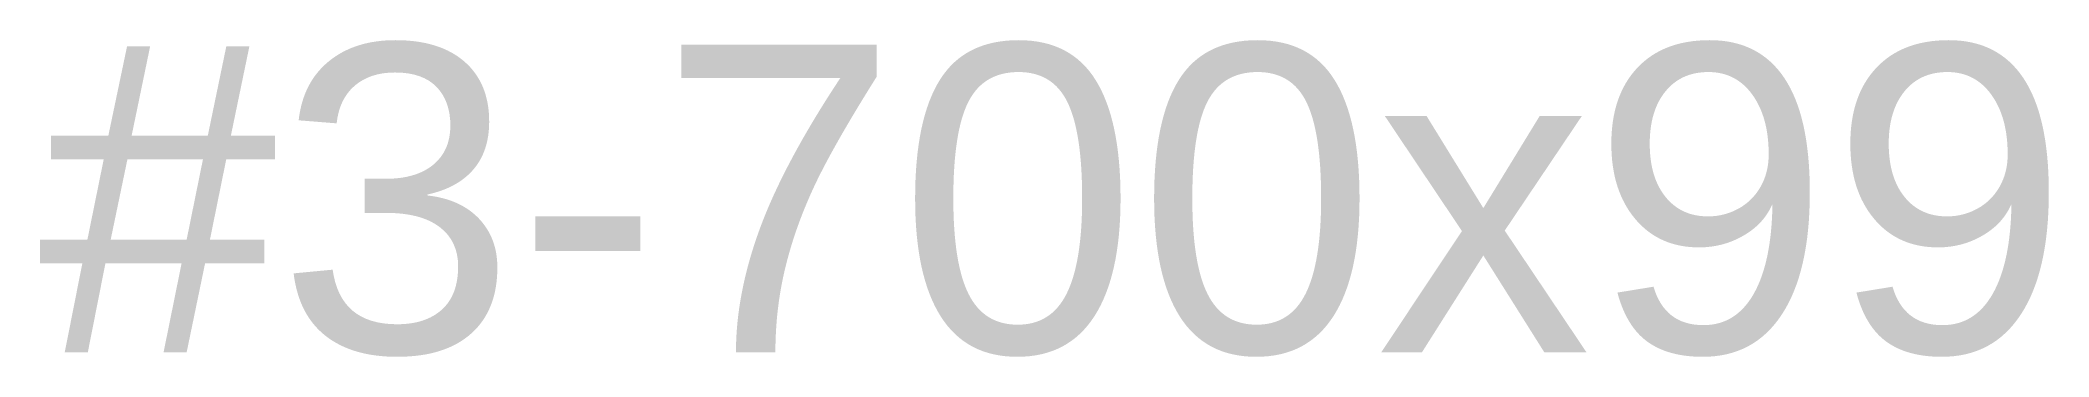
# Model space of a CAD drawing. Header units: millimetres. Extents: x 155 to 383, y 173 to 209.
import ezdxf

# ---------------------------------------------------------------- set-up
doc = ezdxf.new("R2010")
doc.units = ezdxf.units.MM
doc.styles.get("Standard").update_dxf_attribs({"font": 'arial.ttf'})

msp = doc.modelspace()

# ---------------------------------------------------------------- texts
msp.add_text('#3-700x99', height=35).set_placement((154.46, 173.08))

doc.saveas('drawing.dxf')
